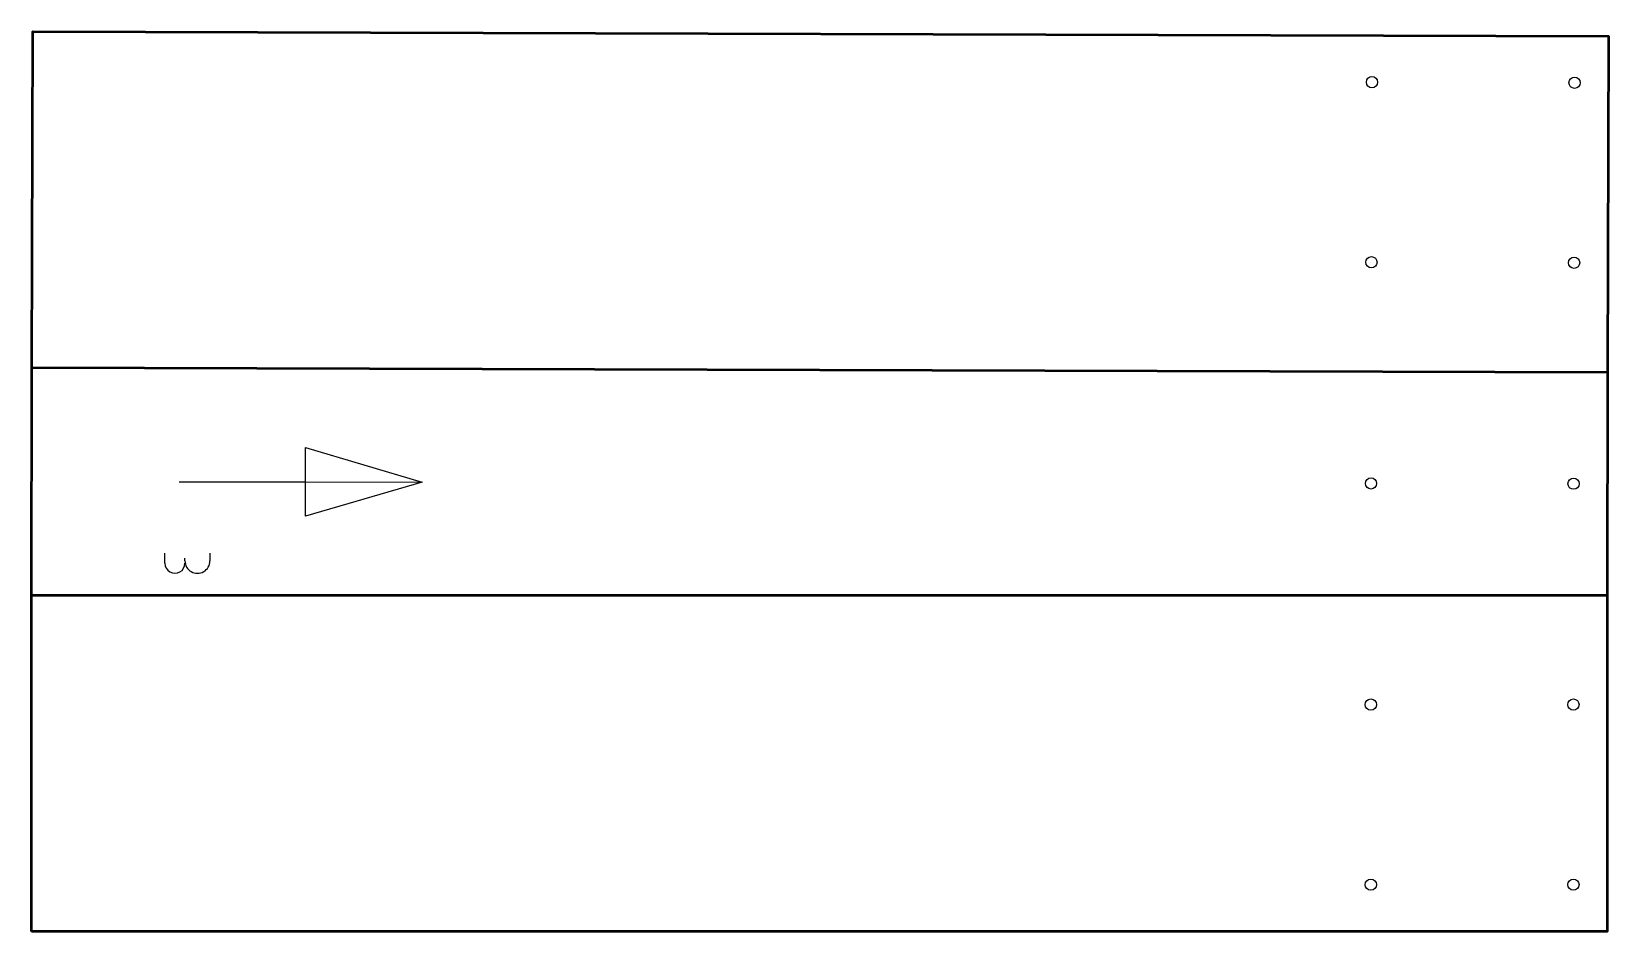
# Model space of a CAD drawing. Header units: millimetres. Extents: x 0 to 701, y 1 to 401.
import ezdxf

# ---------------------------------------------------------------- set-up
doc = ezdxf.new("R2010")
doc.units = ezdxf.units.MM
doc.layers.add('AutoDXF_SmallHoles', color=4, linetype='Continuous')
for name, color, linetype, lineweight in [('IV_BEND_DOWN', 11, 'Continuous', 50), ('IV_MARK_SURFACE_BACK', 91, 'Continuous', 25), ('IV_OUTER_PROFILE', 7, 'Continuous', 50)]:
    doc.layers.add(name, color=color, linetype=linetype, lineweight=lineweight)

msp = doc.modelspace()

# ---------------------------------------------------------------- linework, layer by layer
at = {"layer": 'AutoDXF_SmallHoles'}
for centre in [(595.72, 378.4), (685.72, 378.14), (595.49, 298.4), (685.49, 298.14), (595.29, 200.1), (685.28, 199.97), (595.21, 101.8), (685.21, 101.8), (595.21, 21.8), (685.21, 21.8)]:
    msp.add_circle(centre, 2.5, dxfattribs=at)
at = {"layer": 'IV_BEND_DOWN'}
for p, q in [((700.36, 249.42), (0.36, 251.42)), ((0.21, 150.47), (700.21, 150.47))]:
    msp.add_line(p, q, dxfattribs=at)
at = {"layer": 'IV_MARK_SURFACE_BACK'}
for p, q in [((121.87, 200.77), (121.9, 216.06)), ((121.9, 216.06), (173.82, 200.7)), ((65.77, 200.85), (121.87, 200.77)), ((121.85, 185.49), (121.87, 200.77)), ((173.82, 200.7), (121.85, 185.49)), ((121.87, 200.77), (173.82, 200.7)), ((59.49, 164.62), (59.49, 169.06)), ((79.49, 169.03), (79.49, 165.7)), ((68.38, 165.72), (68.38, 166.83))]:
    msp.add_line(p, q, dxfattribs=at)
for centre, radius in [((63.93, 164.61), 4.44), ((73.93, 165.71), 5.56)]:
    msp.add_arc(centre, radius, 179.91815, 359.91815, dxfattribs=at)
at = {"layer": 'IV_OUTER_PROFILE', "flags": 128}
msp.add_lwpolyline([(0.21, 1), (0.21, 149.34), (0.22, 151.61), (0.36, 250.29), (0.36, 252.55), (0.78, 400.9), (700.78, 398.9), (700.36, 250.55), (700.35, 248.29), (700.22, 151.61), (700.21, 149.34), (700.21, 1)], close=True, dxfattribs=at)

doc.saveas('drawing.dxf')
